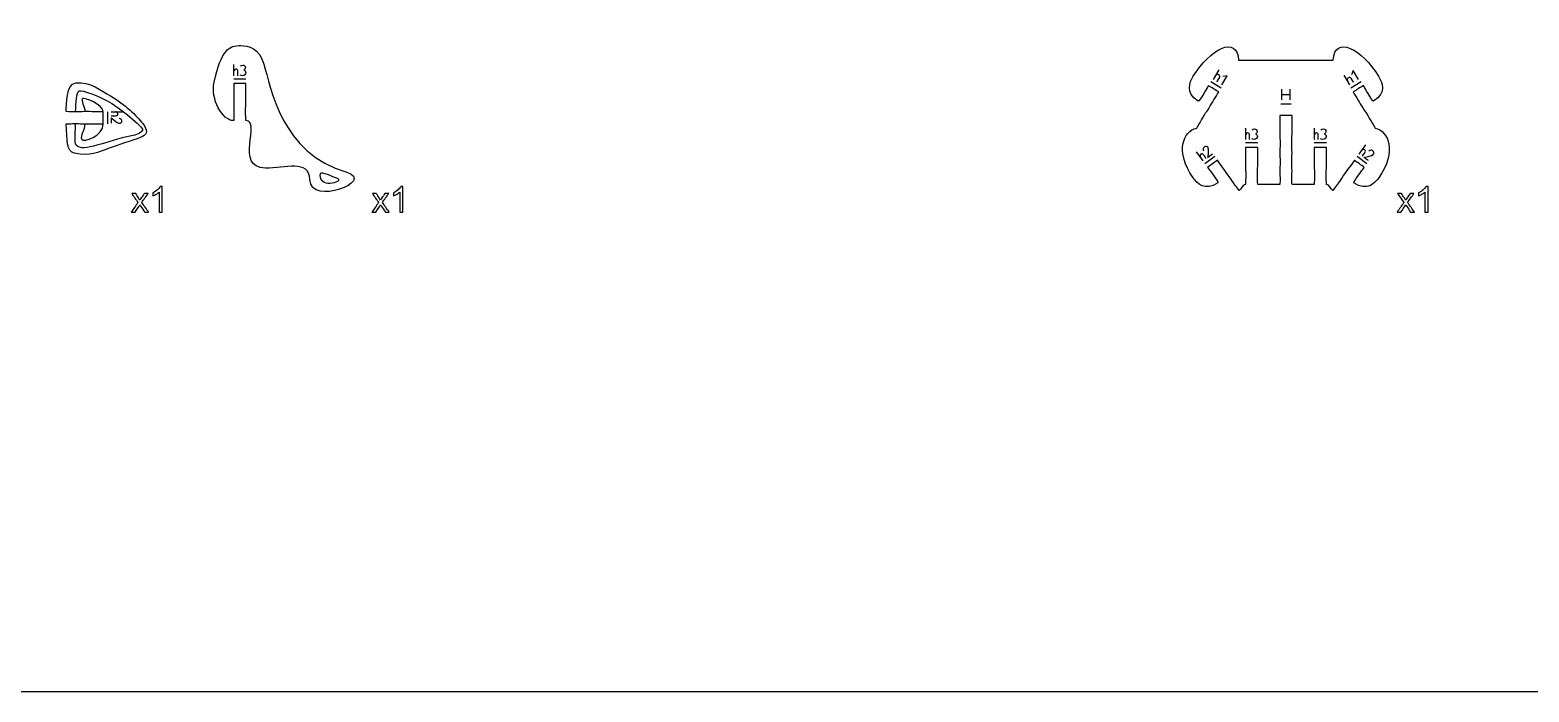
# Model space of a CAD drawing. Extents: x 0 to 1200, y 0 to 700.
# Drawn here: x 372.2 to 740.6, y 0 to 162.5 of the extents above; entities that cross this region are included whole.
import ezdxf

# ---------------------------------------------------------------- set-up
doc = ezdxf.new("R2010")
doc.units = 0
doc.header["$MEASUREMENT"] = 0
doc.layers.add('DEFAULT', color=7, linetype='CONTINUOUS')

msp = doc.modelspace()

# ---------------------------------------------------------------- linework, layer by layer
at = {"layer": 'DEFAULT', "color": 7}
msp.add_lwpolyline([(1200, 0), (0, 0), (0, 700), (1200, 700)], close=True, dxfattribs=at)
for points in [[(422.31, 151.29), (422.31, 154.06)], [(663.02, 150.38), (664.47, 152.74)], [(665.11, 149.1), (666.43, 151.26), (665.35, 151.12)], [(696.57, 149.1), (695.13, 151.46)], [(698.66, 150.38), (697.34, 152.54), (696.98, 151.51)], [(425.26, 150.46), (422.26, 150.46)], [(664.91, 148.25), (662.35, 149.82)], [(679.86, 145.4), (679.86, 148.03)], [(681.82, 148.03), (681.82, 145.4)], [(699.33, 149.82), (696.77, 148.25)], [(679.59, 144.4), (682.09, 144.4)], [(681.82, 146.63), (679.86, 146.63)], [(391.32, 139.47), (391.32, 142.47)], [(392.15, 142.42), (394.92, 142.42)], [(670.95, 135.63), (670.95, 138.4)], [(687.85, 135.63), (687.85, 138.4)], [(660.5, 130.39), (658.88, 132.64)], [(673.9, 134.8), (670.9, 134.8)], [(690.79, 134.8), (687.79, 134.8)], [(698.83, 132.08), (700.45, 134.33)], [(663.37, 131.44), (660.93, 129.69)], [(700.75, 129.69), (698.31, 131.44)]]:
    msp.add_lwpolyline(points, dxfattribs=at)
at = {"layer": 'DEFAULT', "color": 1}
for points, knots in [([(417.45, 149.71), (416.52, 145.56), (419.46, 140.27), (422.26, 140.27), (422.26, 141.4), (422.32, 141.28), (422.32, 142.54), (422.32, 143.81), (422.26, 143.68), (422.26, 144.82), (422.26, 146.33), (422.26, 147.85), (422.26, 149.36), (423.26, 149.36), (424.26, 149.36), (425.26, 149.36), (425.26, 147.85), (425.26, 146.33), (425.25, 144.81), (425.25, 143.68), (425.19, 143.8), (425.19, 142.54), (425.19, 141.27), (425.25, 141.4), (425.25, 140.27), (429.15, 140.26), (422.29, 128.79), (430.06, 128.63), (434.83, 128.53), (440.83, 130.82), (441, 125.82), (441.21, 119.11), (457.17, 125.57), (450.06, 127.59), (433.99, 132.15), (431.25, 148.59), (429.7, 154.1), (428.58, 158.09), (425.78, 158.65), (424.03, 158.7), (421.06, 158.78), (419.21, 157.58), (417.45, 149.71)], [1, 1, 1, 1, 2, 2, 2, 3, 3, 3, 4, 4, 4, 16.889001, 16.889001, 16.889001, 25.393001, 25.393001, 25.393001, 38.296008, 38.296008, 38.296008, 39.296008, 39.296008, 39.296008, 40.296008, 40.296008, 40.296008, 41.296008, 41.296008, 41.296008, 42.296008, 42.296008, 42.296008, 43.296008, 43.296008, 43.296008, 44.296008, 44.296008, 44.296008, 45.296008, 45.296008, 45.296008, 46.296008, 46.296008, 46.296008, 46.296008]), ([(703.64, 126.26), (708.19, 132.6), (706.04, 137.76), (702.77, 138.45), (702.55, 138.82), (702.32, 139.19), (702.09, 139.56), (701.5, 140.52), (701.62, 140.45), (700.96, 141.53), (700.3, 142.61), (700.31, 142.46), (699.72, 143.44), (698.93, 144.73), (698.13, 146.02), (697.34, 147.32), (698.2, 147.84), (699.05, 148.36), (699.9, 148.88), (700.5, 147.91), (700.38, 147.98), (701.04, 146.91), (701.7, 145.83), (702.25, 144.99), (702.39, 145.07), (705.72, 147.11), (704.47, 149.74), (703.61, 151.15), (699.54, 157.81), (692.84, 161.4), (692.48, 155.15), (684.72, 155.15), (676.96, 155.15), (669.21, 155.15), (668.85, 161.4), (662.14, 157.81), (658.07, 151.15), (657.21, 149.74), (655.96, 147.1), (659.29, 145.07), (659.43, 144.99), (659.99, 145.83), (660.65, 146.91), (661.3, 147.98), (661.19, 147.91), (661.78, 148.88), (662.63, 148.36), (663.49, 147.84), (664.34, 147.32), (663.55, 146.02), (662.75, 144.73), (661.96, 143.44), (661.37, 142.46), (661.38, 142.61), (660.72, 141.53), (660.06, 140.45), (660.18, 140.52), (659.59, 139.56), (659.37, 139.19), (659.14, 138.82), (658.91, 138.45), (655.64, 137.76), (653.49, 132.6), (658.04, 126.26), (659, 124.92), (660.96, 122.75), (664.12, 125.02), (664.25, 125.12), (663.69, 125.96), (662.96, 126.99), (662.22, 128.01), (662.24, 127.88), (661.58, 128.8), (662.39, 129.38), (663.2, 129.96), (664.01, 130.55), (664.9, 129.31), (665.78, 128.08), (666.66, 126.85), (667.33, 125.92), (667.21, 125.99), (667.94, 124.97), (668.68, 123.93), (668.65, 124.08), (669.32, 123.15), (669.94, 123.59), (670.13, 124.6), (670.9, 124.6), (670.9, 125.74), (670.96, 125.61), (670.96, 126.88), (670.96, 128.14), (670.9, 128.02), (670.9, 129.15), (670.9, 130.67), (670.9, 132.19), (670.9, 133.7), (671.9, 133.7), (672.9, 133.7), (673.9, 133.7), (673.9, 132.19), (673.9, 130.67), (673.9, 129.15), (673.9, 128.02), (673.83, 128.14), (673.83, 126.88), (673.83, 125.61), (673.9, 125.74), (673.9, 124.6), (675.71, 124.6), (677.53, 124.6), (679.34, 124.6), (679.38, 124.6), (679.4, 125.36), (679.4, 125.58), (679.4, 126.84), (679.34, 126.71), (679.34, 127.85), (679.34, 128.99), (679.4, 128.86), (679.4, 130.13), (679.4, 131.39), (679.34, 131.26), (679.34, 132.4), (679.34, 133.54), (679.4, 133.41), (679.4, 134.67), (679.4, 135.94), (679.34, 135.81), (679.34, 136.95), (679.34, 138.47), (679.34, 139.98), (679.34, 141.5), (680.34, 141.5), (681.34, 141.5), (682.34, 141.5), (682.34, 139.98), (682.34, 138.47), (682.34, 136.95), (682.34, 135.81), (682.28, 135.94), (682.28, 134.67), (682.28, 133.41), (682.34, 133.54), (682.34, 132.4), (682.34, 131.26), (682.28, 131.39), (682.28, 130.13), (682.28, 128.86), (682.34, 128.99), (682.34, 127.85), (682.34, 126.71), (682.28, 126.84), (682.28, 125.58), (682.28, 125.36), (682.3, 124.6), (682.34, 124.6), (684.16, 124.6), (685.98, 124.6), (687.79, 124.6), (687.79, 125.74), (687.86, 125.61), (687.86, 126.88), (687.86, 128.14), (687.79, 128.02), (687.79, 129.15), (687.79, 130.67), (687.79, 132.19), (687.79, 133.7), (688.79, 133.7), (689.79, 133.7), (690.79, 133.7), (690.79, 132.19), (690.79, 130.67), (690.79, 129.15), (690.79, 128.02), (690.73, 128.14), (690.73, 126.88), (690.73, 125.61), (690.79, 125.74), (690.79, 124.6), (691.55, 124.6), (691.74, 123.59), (692.36, 123.15), (693.03, 124.08), (693, 123.94), (693.74, 124.97), (694.48, 125.99), (694.35, 125.92), (695.02, 126.85), (695.9, 128.08), (696.78, 129.31), (697.67, 130.55), (698.48, 129.96), (699.29, 129.38), (700.1, 128.8), (699.44, 127.88), (699.46, 128.01), (698.73, 126.99), (697.99, 125.96), (697.43, 125.12), (697.56, 125.02), (700.73, 122.75), (702.68, 124.92), (703.64, 126.26)], [1, 1, 1, 1, 2, 2, 2, 5.68907, 5.68907, 5.68907, 6.68907, 6.68907, 6.68907, 7.68907, 7.68907, 7.68907, 20.584582, 20.584582, 20.584582, 29.088345, 29.088345, 29.088345, 30.088345, 30.088345, 30.088345, 31.088345, 31.088345, 31.088345, 32.088345, 32.088345, 32.088345, 33.088345, 33.088345, 33.088345, 99.050345, 99.050345, 99.050345, 100.050345, 100.050345, 100.050345, 101.050345, 101.050345, 101.050345, 102.050345, 102.050345, 102.050345, 103.050345, 103.050345, 103.050345, 111.55496, 111.55496, 111.55496, 124.44995, 124.44995, 124.44995, 125.44995, 125.44995, 125.44995, 126.44995, 126.44995, 126.44995, 130.138498, 130.138498, 130.138498, 131.138498, 131.138498, 131.138498, 132.138498, 132.138498, 132.138498, 133.138498, 133.138498, 133.138498, 134.138498, 134.138498, 134.138498, 142.642153, 142.642153, 142.642153, 155.535899, 155.535899, 155.535899, 156.535899, 156.535899, 156.535899, 157.535899, 157.535899, 157.535899, 158.535899, 158.535899, 158.535899, 159.535899, 159.535899, 159.535899, 160.535899, 160.535899, 160.535899, 173.434899, 173.434899, 173.434899, 181.937899, 181.937899, 181.937899, 194.836899, 194.836899, 194.836899, 195.836899, 195.836899, 195.836899, 196.836899, 196.836899, 196.836899, 212.280899, 212.280899, 212.280899, 213.280899, 213.280899, 213.280899, 214.280899, 214.280899, 214.280899, 215.280899, 215.280899, 215.280899, 216.280899, 216.280899, 216.280899, 217.280899, 217.280899, 217.280899, 218.280899, 218.280899, 218.280899, 231.176899, 231.176899, 231.176899, 239.680899, 239.680899, 239.680899, 252.576899, 252.576899, 252.576899, 253.576899, 253.576899, 253.576899, 254.576899, 254.576899, 254.576899, 255.576899, 255.576899, 255.576899, 256.576899, 256.576899, 256.576899, 257.576899, 257.576899, 257.576899, 258.576899, 258.576899, 258.576899, 274.019899, 274.019899, 274.019899, 275.019899, 275.019899, 275.019899, 276.019899, 276.019899, 276.019899, 288.918899, 288.918899, 288.918899, 297.422899, 297.422899, 297.422899, 310.321899, 310.321899, 310.321899, 311.321899, 311.321899, 311.321899, 312.321899, 312.321899, 312.321899, 313.321899, 313.321899, 313.321899, 314.321899, 314.321899, 314.321899, 315.321899, 315.321899, 315.321899, 328.215062, 328.215062, 328.215062, 336.718717, 336.718717, 336.718717, 337.718717, 337.718717, 337.718717, 338.718717, 338.718717, 338.718717, 339.718717, 339.718717, 339.718717, 339.718717]), ([(381.12, 142.48), (382.26, 142.48), (382.14, 142.42), (383.4, 142.41), (384.66, 142.41), (384.54, 142.48), (385.68, 142.48), (387.19, 142.47), (388.71, 142.47), (390.22, 142.47), (390.22, 141.47), (390.22, 140.47), (390.22, 139.47), (388.7, 139.48), (387.19, 139.48), (385.67, 139.48), (384.54, 139.48), (384.66, 139.54), (383.4, 139.54), (382.13, 139.54), (382.26, 139.48), (381.12, 139.48), (381.33, 135.46), (381.12, 132.68), (383.1, 132.28), (387.15, 131.48), (388.78, 132.43), (391.69, 133.49), (399.87, 136.48), (402.43, 136.16), (399.89, 139.56), (398.46, 141.49), (395.48, 144.25), (391.99, 146.33), (389.73, 147.68), (386.92, 149.89), (383.5, 149.52), (381.01, 149.26), (381.13, 144.23), (381.12, 142.48)], [1, 1, 1, 1, 2, 2, 2, 3, 3, 3, 15.889001, 15.889001, 15.889001, 24.393001, 24.393001, 24.393001, 37.297009, 37.297009, 37.297009, 38.297009, 38.297009, 38.297009, 39.297009, 39.297009, 39.297009, 40.297009, 40.297009, 40.297009, 41.297009, 41.297009, 41.297009, 42.297009, 42.297009, 42.297009, 43.297009, 43.297009, 43.297009, 44.297009, 44.297009, 44.297009, 45.297009, 45.297009, 45.297009, 45.297009])]:
    msp.add_open_spline(points, degree=3, knots=knots, dxfattribs=at)
at = {"layer": 'DEFAULT', "color": 7}
for points, knots in [([(423.27, 151.29), (423.27, 151.65), (423.27, 152.01), (423.27, 152.37), (423.27, 152.68), (423.15, 152.93), (422.81, 152.93), (422.58, 152.93), (422.4, 152.78), (422.34, 152.59), (422.32, 152.55), (422.31, 152.49), (422.31, 152.43)], [0, 0, 0, 0, 3.072, 3.072, 3.072, 4.072, 4.072, 4.072, 5.072, 5.072, 5.072, 6.072, 6.072, 6.072, 6.072]), ([(423.91, 153.71), (424.03, 153.81), (424.25, 153.91), (424.49, 153.91), (424.92, 153.91), (425.12, 153.61), (425.12, 153.3), (425.12, 153.04), (424.98, 152.82), (424.71, 152.7), (424.98, 152.64), (425.2, 152.4), (425.2, 152.05), (425.2, 151.64), (424.93, 151.29), (424.4, 151.29), (424.15, 151.29), (423.93, 151.38), (423.83, 151.46)], [0, 0, 0, 0, 1, 1, 1, 2, 2, 2, 3.021, 3.021, 3.021, 4.021, 4.021, 4.021, 5.021, 5.021, 5.021, 6.021, 6.021, 6.021, 6.021]), ([(663.92, 149.83), (664.11, 150.13), (664.3, 150.44), (664.49, 150.75), (664.65, 151.01), (664.67, 151.3), (664.35, 151.49), (664.14, 151.63), (663.88, 151.6), (663.72, 151.48), (663.68, 151.45), (663.65, 151.41), (663.61, 151.35)], [0, 0, 0, 0, 3.071152, 3.071152, 3.071152, 4.071152, 4.071152, 4.071152, 5.071152, 5.071152, 5.071152, 6.071152, 6.071152, 6.071152, 6.071152]), ([(697.48, 149.66), (697.29, 149.96), (697.1, 150.27), (696.91, 150.58), (696.75, 150.84), (696.51, 150.99), (696.19, 150.79), (695.97, 150.66), (695.88, 150.42), (695.91, 150.22), (695.92, 150.17), (695.94, 150.13), (695.98, 150.07)], [0, 0, 0, 0, 3.071152, 3.071152, 3.071152, 4.071152, 4.071152, 4.071152, 5.071152, 5.071152, 5.071152, 6.071152, 6.071152, 6.071152, 6.071152]), ([(392.15, 141.47), (392.51, 141.47), (392.87, 141.47), (393.23, 141.47), (393.54, 141.47), (393.79, 141.58), (393.79, 141.92), (393.79, 142.15), (393.64, 142.33), (393.45, 142.4), (393.4, 142.42), (393.35, 142.42), (393.29, 142.42)], [0, 0, 0, 0, 3.072, 3.072, 3.072, 4.072, 4.072, 4.072, 5.072, 5.072, 5.072, 6.072, 6.072, 6.072, 6.072]), ([(394.09, 140.9), (394.57, 140.9), (394.72, 140.51), (394.72, 140.24), (394.72, 139.74), (394.46, 139.53), (394.09, 139.53), (393.63, 139.53), (392.15, 140.95), (392.15, 140.95), (392.15, 140.51), (392.15, 140.07), (392.15, 139.62)], [0, 0, 0, 0, 1, 1, 1, 2, 2, 2, 3, 3, 3, 6.77, 6.77, 6.77, 6.77]), ([(671.9, 135.63), (671.9, 135.99), (671.9, 136.35), (671.9, 136.71), (671.9, 137.02), (671.79, 137.27), (671.45, 137.27), (671.22, 137.27), (671.04, 137.12), (670.97, 136.93), (670.95, 136.88), (670.95, 136.83), (670.95, 136.77)], [0, 0, 0, 0, 3.071, 3.071, 3.071, 4.071, 4.071, 4.071, 5.071, 5.071, 5.071, 6.071, 6.071, 6.071, 6.071]), ([(672.55, 138.05), (672.66, 138.15), (672.89, 138.25), (673.12, 138.25), (673.56, 138.25), (673.76, 137.95), (673.76, 137.64), (673.76, 137.38), (673.62, 137.16), (673.35, 137.04), (673.62, 136.98), (673.84, 136.74), (673.84, 136.39), (673.84, 135.98), (673.57, 135.63), (673.04, 135.63), (672.79, 135.63), (672.57, 135.72), (672.46, 135.8)], [0, 0, 0, 0, 1, 1, 1, 2, 2, 2, 3.022, 3.022, 3.022, 4.022, 4.022, 4.022, 5.022, 5.022, 5.022, 6.022, 6.022, 6.022, 6.022]), ([(688.8, 135.63), (688.8, 135.99), (688.8, 136.35), (688.8, 136.71), (688.8, 137.02), (688.68, 137.27), (688.35, 137.27), (688.12, 137.27), (687.93, 137.12), (687.87, 136.93), (687.85, 136.88), (687.85, 136.83), (687.85, 136.77)], [0, 0, 0, 0, 3.071, 3.071, 3.071, 4.071, 4.071, 4.071, 5.071, 5.071, 5.071, 6.071, 6.071, 6.071, 6.071]), ([(689.44, 138.05), (689.56, 138.15), (689.78, 138.25), (690.02, 138.25), (690.45, 138.25), (690.65, 137.95), (690.65, 137.64), (690.65, 137.38), (690.52, 137.16), (690.24, 137.04), (690.52, 136.98), (690.74, 136.74), (690.74, 136.39), (690.74, 135.98), (690.46, 135.63), (689.93, 135.63), (689.69, 135.63), (689.47, 135.72), (689.36, 135.8)], [0, 0, 0, 0, 1, 1, 1, 2, 2, 2, 3.022, 3.022, 3.022, 4.022, 4.022, 4.022, 5.022, 5.022, 5.022, 6.022, 6.022, 6.022, 6.022]), ([(662.77, 132.02), (662.41, 131.77), (662.05, 131.51), (661.69, 131.25), (661.69, 131.25), (661.98, 133.28), (661.71, 133.66), (661.5, 133.95), (661.17, 134.05), (660.77, 133.76), (660.55, 133.6), (660.32, 133.25), (660.6, 132.86)], [0, 0, 0, 0, 3.770036, 3.770036, 3.770036, 4.770036, 4.770036, 4.770036, 5.770036, 5.770036, 5.770036, 6.770036, 6.770036, 6.770036, 6.770036]), ([(699.61, 131.52), (699.82, 131.82), (700.03, 132.11), (700.24, 132.4), (700.42, 132.65), (700.47, 132.93), (700.2, 133.12), (700.01, 133.26), (699.77, 133.24), (699.61, 133.12), (699.57, 133.1), (699.54, 133.06), (699.5, 133.01)], [0, 0, 0, 0, 3.071271, 3.071271, 3.071271, 4.071271, 4.071271, 4.071271, 5.071271, 5.071271, 5.071271, 6.071271, 6.071271, 6.071271, 6.071271]), ([(701.11, 130.45), (700.75, 130.71), (700.39, 130.97), (700.03, 131.22), (700.03, 131.22), (702.04, 131.6), (702.32, 131.98), (702.53, 132.27), (702.51, 132.61), (702.11, 132.9), (701.89, 133.06), (701.49, 133.16), (701.21, 132.77)], [0, 0, 0, 0, 3.770036, 3.770036, 3.770036, 4.770036, 4.770036, 4.770036, 5.770036, 5.770036, 5.770036, 6.770036, 6.770036, 6.770036, 6.770036]), ([(661.27, 130.95), (661.06, 131.24), (660.85, 131.54), (660.64, 131.83), (660.46, 132.08), (660.22, 132.22), (659.94, 132.02), (659.76, 131.89), (659.7, 131.65), (659.76, 131.46), (659.77, 131.41), (659.79, 131.37), (659.83, 131.32)], [0, 0, 0, 0, 3.071271, 3.071271, 3.071271, 4.071271, 4.071271, 4.071271, 5.071271, 5.071271, 5.071271, 6.071271, 6.071271, 6.071271, 6.071271])]:
    msp.add_open_spline(points, degree=3, knots=knots, dxfattribs=at)
at = {"layer": 'DEFAULT', "color": 5}
msp.add_open_spline([(383.4, 142.41), (383.51, 144.62), (383.64, 147.25), (384.26, 147.56), (384.88, 147.87), (389.31, 146.36), (392.34, 144.46), (393.91, 143.48), (400.15, 138.74), (399.85, 137.95), (399.56, 137.16), (398.12, 136.7), (397.14, 136.52), (390.84, 135.36), (385.32, 132.3), (383.58, 134.23), (382.97, 134.9), (383.45, 138.26), (383.4, 139.54)], degree=3, knots=[0, 0, 0, 0, 1, 1, 1, 2, 2, 2, 3, 3, 3, 4, 4, 4, 5, 5, 5, 6, 6, 6, 6], dxfattribs=at)
at = {"layer": 'DEFAULT', "color": 3}
for points, knots in [([(390.22, 142.47), (390.22, 144.22), (385.51, 146.03), (385.07, 145.67), (384.63, 145.31), (385.68, 143.74), (385.68, 142.48)], [0, 0, 0, 0, 1, 1, 1, 2, 2, 2, 2]), ([(385.67, 139.48), (385.67, 137.83), (384.45, 136.69), (384.9, 135.69), (385.32, 134.77), (390.22, 136.5), (390.22, 139.47)], [0, 0, 0, 0, 1, 1, 1, 2, 2, 2, 2]), ([(443.43, 126.78), (443.41, 128.17), (445.47, 126.82), (447.35, 126.26), (449.23, 125.71), (447.31, 125.05), (445.91, 124.91), (444.52, 124.78), (443.45, 125.65), (443.43, 126.78)], [0, 0, 0, 0, 1, 1, 1, 2, 2, 2, 3, 3, 3, 3])]:
    msp.add_open_spline(points, degree=3, knots=knots, dxfattribs=at)
at = {"layer": 'DEFAULT', "color": 38}
for points, knots in [([(397.07, 117.79), (397.63, 118.59), (398.19, 119.38), (398.74, 120.17), (398.23, 120.9), (397.71, 121.63), (397.2, 122.37), (397.52, 122.37), (397.84, 122.37), (398.17, 122.37), (398.4, 122.01), (398.64, 121.65), (398.87, 121.29), (399, 121.09), (399.11, 120.92), (399.19, 120.78), (399.31, 120.97), (399.43, 121.14), (399.54, 121.29), (399.79, 121.65), (400.05, 122.01), (400.31, 122.37), (400.62, 122.37), (400.92, 122.37), (401.23, 122.37), (400.71, 121.65), (400.18, 120.93), (399.65, 120.21), (400.22, 119.41), (400.79, 118.6), (401.35, 117.79), (401.04, 117.79), (400.72, 117.79), (400.4, 117.79), (400.09, 118.27), (399.78, 118.74), (399.46, 119.21), (399.38, 119.34), (399.3, 119.47), (399.21, 119.6), (398.81, 119), (398.41, 118.39), (398.01, 117.79), (397.7, 117.79), (397.39, 117.79), (397.07, 117.79)], [0, 0, 0, 0, 8.235918, 8.235918, 8.235918, 15.85021, 15.85021, 15.85021, 18.59721, 18.59721, 18.59721, 22.230077, 22.230077, 22.230077, 23.230077, 23.230077, 23.230077, 24.230077, 24.230077, 24.230077, 27.994177, 27.994177, 27.994177, 30.619177, 30.619177, 30.619177, 38.190783, 38.190783, 38.190783, 46.576784, 46.576784, 46.576784, 49.274784, 49.274784, 49.274784, 54.103216, 54.103216, 54.103216, 55.399619, 55.399619, 55.399619, 61.544866, 61.544866, 61.544866, 64.205866, 64.205866, 64.205866, 64.205866]), ([(404.7, 117.79), (404.45, 117.79), (404.19, 117.79), (403.93, 117.79), (403.93, 119.44), (403.93, 121.09), (403.93, 122.73), (403.74, 122.55), (403.5, 122.38), (403.2, 122.2), (402.89, 122.02), (402.62, 121.89), (402.38, 121.8), (402.38, 122.05), (402.38, 122.3), (402.38, 122.55), (402.81, 122.75), (403.19, 123), (403.52, 123.29), (403.84, 123.58), (404.07, 123.86), (404.21, 124.13), (404.37, 124.13), (404.54, 124.13), (404.7, 124.13), (404.7, 122.02), (404.7, 119.91), (404.7, 117.79)], [17.969, 17.969, 17.969, 17.969, 20.166, 20.166, 20.166, 34.168, 34.168, 34.168, 35.168, 35.168, 35.168, 36.168, 36.168, 36.168, 38.291, 38.291, 38.291, 39.291, 39.291, 39.291, 40.291, 40.291, 40.291, 41.707, 41.707, 41.707, 59.676, 59.676, 59.676, 59.676]), ([(456.21, 117.79), (456.76, 118.59), (457.32, 119.38), (457.88, 120.17), (457.36, 120.9), (456.85, 121.63), (456.33, 122.37), (456.66, 122.37), (456.98, 122.37), (457.3, 122.37), (457.54, 122.01), (457.77, 121.65), (458, 121.29), (458.14, 121.09), (458.24, 120.92), (458.32, 120.78), (458.45, 120.97), (458.56, 121.14), (458.67, 121.29), (458.93, 121.65), (459.18, 122.01), (459.44, 122.37), (459.75, 122.37), (460.06, 122.37), (460.37, 122.37), (459.84, 121.65), (459.31, 120.93), (458.79, 120.21), (459.35, 119.41), (459.92, 118.6), (460.49, 117.79), (460.17, 117.79), (459.85, 117.79), (459.54, 117.79), (459.22, 118.27), (458.91, 118.74), (458.6, 119.21), (458.51, 119.34), (458.43, 119.47), (458.35, 119.6), (457.95, 119), (457.55, 118.39), (457.15, 117.79), (456.83, 117.79), (456.52, 117.79), (456.21, 117.79)], [0, 0, 0, 0, 8.235918, 8.235918, 8.235918, 15.85021, 15.85021, 15.85021, 18.59821, 18.59821, 18.59821, 22.231077, 22.231077, 22.231077, 23.231077, 23.231077, 23.231077, 24.231077, 24.231077, 24.231077, 27.995758, 27.995758, 27.995758, 30.620758, 30.620758, 30.620758, 38.192955, 38.192955, 38.192955, 46.579531, 46.579531, 46.579531, 49.277531, 49.277531, 49.277531, 54.106515, 54.106515, 54.106515, 55.402918, 55.402918, 55.402918, 61.54761, 61.54761, 61.54761, 64.20961, 64.20961, 64.20961, 64.20961]), ([(463.84, 117.79), (463.58, 117.79), (463.32, 117.79), (463.06, 117.79), (463.06, 119.44), (463.06, 121.09), (463.06, 122.73), (462.88, 122.55), (462.63, 122.38), (462.33, 122.2), (462.03, 122.02), (461.75, 121.89), (461.51, 121.8), (461.51, 122.05), (461.51, 122.3), (461.51, 122.55), (461.95, 122.75), (462.33, 123), (462.65, 123.29), (462.97, 123.58), (463.2, 123.86), (463.34, 124.13), (463.51, 124.13), (463.67, 124.13), (463.84, 124.13), (463.84, 122.02), (463.84, 119.91), (463.84, 117.79)], [17.969, 17.969, 17.969, 17.969, 20.166, 20.166, 20.166, 34.168, 34.168, 34.168, 35.168, 35.168, 35.168, 36.168, 36.168, 36.168, 38.291, 38.291, 38.291, 39.291, 39.291, 39.291, 40.291, 40.291, 40.291, 41.707, 41.707, 41.707, 59.676, 59.676, 59.676, 59.676]), ([(708.15, 117.79), (708.71, 118.59), (709.27, 119.38), (709.82, 120.17), (709.31, 120.9), (708.79, 121.63), (708.28, 122.37), (708.6, 122.37), (708.92, 122.37), (709.25, 122.37), (709.48, 122.01), (709.72, 121.65), (709.95, 121.29), (710.08, 121.09), (710.19, 120.92), (710.27, 120.78), (710.39, 120.97), (710.51, 121.14), (710.62, 121.29), (710.87, 121.65), (711.13, 122.01), (711.39, 122.37), (711.7, 122.37), (712.01, 122.37), (712.31, 122.37), (711.79, 121.65), (711.26, 120.93), (710.73, 120.21), (711.3, 119.41), (711.87, 118.6), (712.43, 117.79), (712.12, 117.79), (711.8, 117.79), (711.48, 117.79), (711.17, 118.27), (710.86, 118.74), (710.54, 119.21), (710.46, 119.34), (710.38, 119.47), (710.29, 119.6), (709.89, 119), (709.49, 118.39), (709.09, 117.79), (708.78, 117.79), (708.47, 117.79), (708.15, 117.79)], [0, 0, 0, 0, 8.235918, 8.235918, 8.235918, 15.85021, 15.85021, 15.85021, 18.59721, 18.59721, 18.59721, 22.230625, 22.230625, 22.230625, 23.230625, 23.230625, 23.230625, 24.230625, 24.230625, 24.230625, 27.995305, 27.995305, 27.995305, 30.619305, 30.619305, 30.619305, 38.190911, 38.190911, 38.190911, 46.576912, 46.576912, 46.576912, 49.273912, 49.273912, 49.273912, 54.102896, 54.102896, 54.102896, 55.399298, 55.399298, 55.399298, 61.544545, 61.544545, 61.544545, 64.205545, 64.205545, 64.205545, 64.205545]), ([(715.78, 117.79), (715.53, 117.79), (715.27, 117.79), (715.01, 117.79), (715.01, 119.44), (715.01, 121.09), (715.01, 122.73), (714.82, 122.55), (714.58, 122.38), (714.28, 122.2), (713.97, 122.02), (713.7, 121.89), (713.46, 121.8), (713.46, 122.05), (713.46, 122.3), (713.46, 122.55), (713.89, 122.75), (714.27, 123), (714.6, 123.29), (714.92, 123.58), (715.15, 123.86), (715.29, 124.13), (715.45, 124.13), (715.62, 124.13), (715.78, 124.13), (715.78, 122.02), (715.78, 119.91), (715.78, 117.79)], [17.969, 17.969, 17.969, 17.969, 20.166, 20.166, 20.166, 34.168, 34.168, 34.168, 35.168, 35.168, 35.168, 36.168, 36.168, 36.168, 38.291, 38.291, 38.291, 39.291, 39.291, 39.291, 40.291, 40.291, 40.291, 41.707, 41.707, 41.707, 59.676, 59.676, 59.676, 59.676])]:
    msp.add_open_spline(points, degree=3, knots=knots, dxfattribs=at)

doc.saveas('drawing.dxf')
